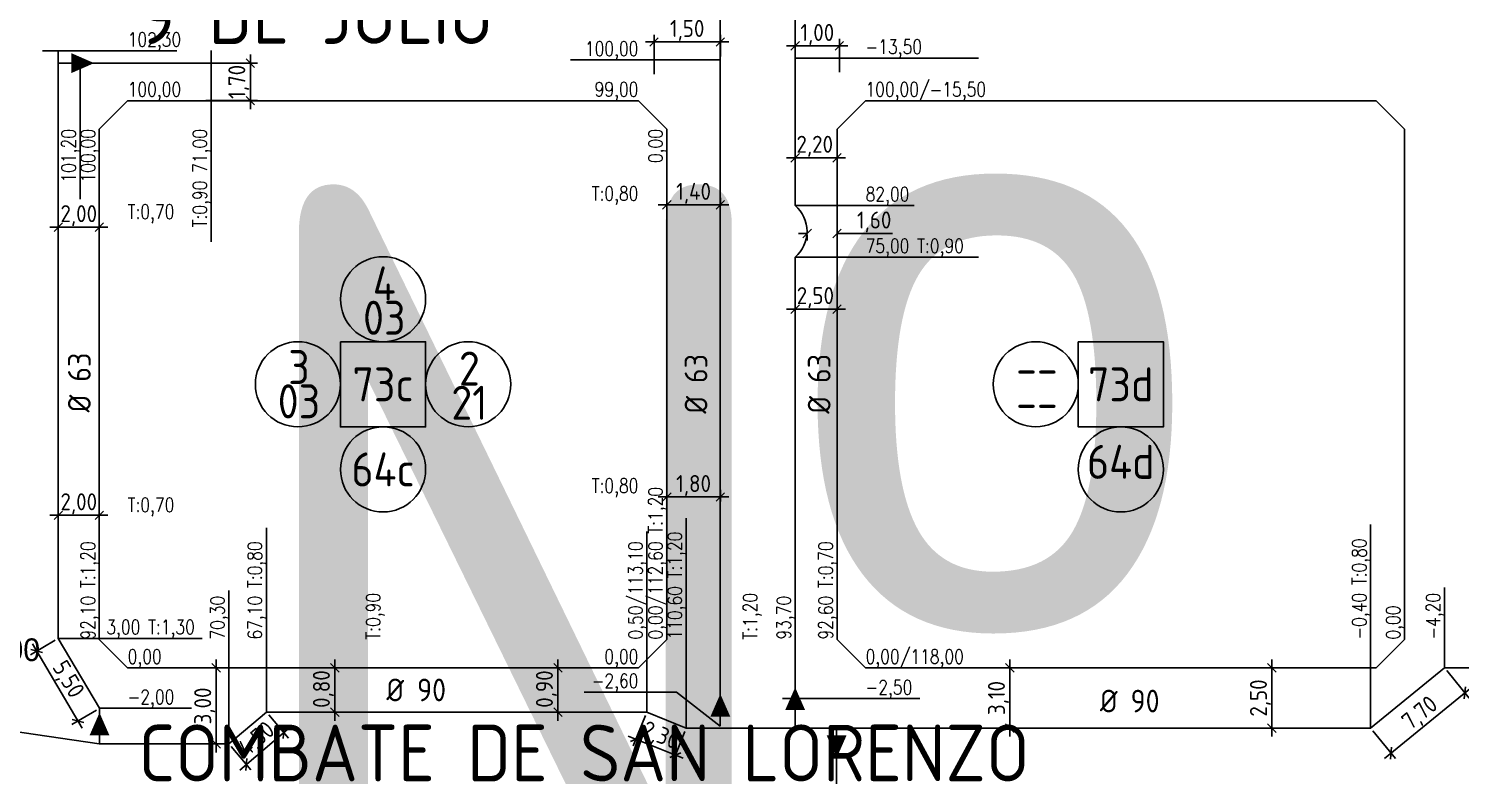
# Model space of a CAD drawing. Extents: x -48 to 13651, y -112 to 3468.
# Drawn here: x 2799.8 to 3052.1, y 1742.1 to 1871.8 of the extents above; entities that cross this region are included whole.
import ezdxf
from ezdxf.enums import TextEntityAlignment as Align

# ---------------------------------------------------------------- set-up
doc = ezdxf.new("R2010")
doc.units = 0
doc.header["$LTSCALE"] = 6
doc.header["$MEASUREMENT"] = 0
doc.linetypes.add('DOT2', pattern=[3.175, 0, -3.175])
doc.layers.get('0').update_dxf_attribs({"linetype": 'CONTINUOUS'})
doc.layers.get('DEFPOINTS').update_dxf_attribs({"linetype": 'CONTINUOUS'})
for name, color, linetype in [('90', 11, 'CONTINUOUS'), ('A50', 40, 'CONTINUOUS'), ('AMPLIACIONES', 2, 'CONTINUOUS'), ('CAS', 7, 'CONTINUOUS'), ('Caño 110mm', 170, 'CONTINUOUS'), ('COTA', 2, 'CONTINUOUS'), ('MANZANAS', 7, 'CONTINUOUS'), ('NUMCASA', 12, 'CONTINUOUS'), ('NUMERO-CROQUIS', 13, 'CONTINUOUS'), ('NUMERO-MANZANA', 4, 'CONTINUOUS'), ('P63', 172, 'CONTINUOUS'), ('PROGRESIVA', 60, 'CONTINUOUS'), ('RADIO', 4, 'DOT2'), ('REDUCCIONES', 13, 'CONTINUOUS'), ('ROTULO', 7, 'CONTINUOUS'), ('TXTDIAMETRO', 7, 'CONTINUOUS')]:
    doc.layers.add(name, color=color, linetype=linetype)
doc.layers.add('ATENCION', color=7, linetype='CONTINUOUS', plot=False)
doc.styles.add('ABADIMTCONDE', font='isocp.shx')
doc.styles.add('GEOSLAB703LTBT', font='isocp.shx', dxfattribs={"width": 0.9, "height": 8})
doc.styles.add('GOTHICE', font='GOTHICE.shx', dxfattribs={"height": 0.6})
doc.styles.add('ROMANS', font='romans.shx', dxfattribs={"width": 0.8, "height": 2.5})
doc.dimstyles.new('COTA02', dxfattribs={"dimtxt": 3, "dimasz": 1.5, "dimexe": 1.25, "dimexo": 0.625, "dimgap": 0.3, "dimtad": 1, "dimtoh": 1, "dimdsep": 46, "dimlunit": 6, "dimtxsty": 'ABADIMTCONDE', "dimblk1": 'OBLIQUE', "dimblk2": 'OBLIQUE', "dimsah": 1, "dimcen": 2.5, "dimdle": 1.5, "dimclrd": 60, "dimclre": 60, "dimclrt": 256, "dimadec": 0, "dimazin": 0, "dimtfac": 1, "dimtix": 1, "dimtofl": 0, "dimtmove": 0, "dimatfit": 0, "dimldrblk": 'OBLIQUE', "dimfxl": 1, "dimtolj": 1, "dimtzin": 0, "dimarcsym": 0})

# ---------------------------------------------------------------- blocks, each defined once
blk = doc.blocks.new('CUPLARED')
at = {"layer": 'REDUCCIONES'}
blk.add_lwpolyline([(4, 0, 0, 3.5, 0), (0, 0, 3.5, 3.5, 0)], format="xyseb", dxfattribs=at)
blk = doc.blocks.new('D63')
at = {"layer": 'TXTDIAMETRO', "color": 7, "ltscale": 0.1, "style": 'ABADIMTCONDE'}
blk.add_text('Ø 63', height=4, dxfattribs=at).set_placement((0, 0), align=Align.MIDDLE)
blk = doc.blocks.new('_OBLIQUE')
at = {"color": 0, "linetype": 'ByBlock'}
blk.add_line((-0.5, -0.5), (0.5, 0.5), dxfattribs=at)
blk = doc.blocks.new('*D269')
at = {"layer": 'COTA', "color": 60, "lineweight": -2, "transparency": 16777216}
for p, q in [((2835.63, 1759.15), (2831.58, 1759.15)), ((2832.83, 1744.24), (2832.83, 1760.65)), ((2833.82, 1745.74), (2831.58, 1745.74))]:
    blk.add_line(p, q, dxfattribs=at)
at = {"layer": 'DEFPOINTS', "color": 0, "transparency": 16777216}
for p in [(2832.83, 1759.15), (2836.25, 1759.15), (2834.44, 1745.74)]:
    blk.add_point(p, dxfattribs=at)
at = {"layer": 'COTA', "color": 60, "lineweight": -2, "transparency": 16777216, "xscale": 1.5, "yscale": 1.5, "zscale": 1.5}
for p, rotation in [((2832.83, 1759.15), 90), ((2832.83, 1745.74), 270)]:
    blk.add_blockref('_OBLIQUE', p, dxfattribs=dict(at, rotation=rotation))
at = {"layer": 'COTA', "transparency": 16777216, "insert": (2830.81, 1752.44), "char_height": 3, "attachment_point": 5, "rotation": 90, "style": 'ABADIMTCONDE'}
blk.add_mtext('\\A1;3,00', dxfattribs=at)
blk = doc.blocks.new('*D270')
at = {"layer": 'COTA', "color": 60, "lineweight": -2, "transparency": 16777216}
for p, q in [((2853.61, 1759.15), (2855, 1759.15)), ((2853.75, 1749.84), (2853.75, 1760.65)), ((2853.61, 1751.34), (2855, 1751.34))]:
    blk.add_line(p, q, dxfattribs=at)
at = {"layer": 'DEFPOINTS', "color": 0, "transparency": 16777216}
for p in [(2852.99, 1759.15), (2853.75, 1759.15), (2852.99, 1751.34)]:
    blk.add_point(p, dxfattribs=at)
at = {"layer": 'COTA', "color": 60, "lineweight": -2, "transparency": 16777216, "xscale": 1.5, "yscale": 1.5, "zscale": 1.5}
for p, rotation in [((2853.75, 1759.15), 90), ((2853.75, 1751.34), 270)]:
    blk.add_blockref('_OBLIQUE', p, dxfattribs=dict(at, rotation=rotation))
at = {"layer": 'COTA', "transparency": 16777216, "insert": (2851.72, 1755.42), "char_height": 3, "attachment_point": 5, "rotation": 90, "style": 'ABADIMTCONDE'}
blk.add_mtext('\\A1;0,80', dxfattribs=at)
blk = doc.blocks.new('*D271')
at = {"layer": 'COTA', "color": 60, "lineweight": -2, "transparency": 16777216}
for p, q in [((2893.05, 1749.84), (2893.05, 1760.65)), ((2893.52, 1759.15), (2894.3, 1759.15)), ((2893.52, 1751.34), (2894.3, 1751.34))]:
    blk.add_line(p, q, dxfattribs=at)
at = {"layer": 'DEFPOINTS', "color": 0, "transparency": 16777216}
for p in [(2892.89, 1759.15), (2893.05, 1759.15), (2892.89, 1751.34)]:
    blk.add_point(p, dxfattribs=at)
at = {"layer": 'COTA', "color": 60, "lineweight": -2, "transparency": 16777216, "xscale": 1.5, "yscale": 1.5, "zscale": 1.5}
for p, rotation in [((2893.05, 1759.15), 90), ((2893.05, 1751.34), 270)]:
    blk.add_blockref('_OBLIQUE', p, dxfattribs=dict(at, rotation=rotation))
at = {"layer": 'COTA', "transparency": 16777216, "insert": (2891.02, 1755.42), "char_height": 3, "attachment_point": 5, "rotation": 90, "style": 'ABADIMTCONDE'}
blk.add_mtext('\\A1;0,90', dxfattribs=at)
blk = doc.blocks.new('*D272')
at = {"layer": 'COTA', "color": 60, "lineweight": -2, "transparency": 16777216}
for p, q in [((2842.08, 1750.88), (2845.56, 1746.79)), ((2836.99, 1741.15), (2845.89, 1748.71)), ((2835.46, 1745.27), (2838.94, 1741.17))]:
    blk.add_line(p, q, dxfattribs=at)
at = {"layer": 'DEFPOINTS', "color": 0, "transparency": 16777216}
for p in [(2841.68, 1751.36), (2844.75, 1747.74), (2835.06, 1745.74)]:
    blk.add_point(p, dxfattribs=at)
at = {"layer": 'COTA', "color": 60, "lineweight": -2, "transparency": 16777216, "xscale": 1.5, "yscale": 1.5, "zscale": 1.5}
for p, rotation in [((2844.75, 1747.74), 40.32006131163774), ((2838.13, 1742.12), 220.3200613116378)]:
    blk.add_blockref('_OBLIQUE', p, dxfattribs=dict(at, rotation=rotation))
at = {"layer": 'COTA', "transparency": 16777216, "insert": (2840.08, 1746.43), "char_height": 3, "attachment_point": 5, "rotation": 40.3201, "style": 'ABADIMTCONDE'}
blk.add_mtext('\\A1;4,50', dxfattribs=at)
blk = doc.blocks.new('*D273')
at = {"layer": 'COTA', "color": 60, "lineweight": -2, "transparency": 16777216}
for p, q in [((2908.48, 1750.76), (2906.32, 1745.41)), ((2905.4, 1747.13), (2915.12, 1743.21)), ((2915.42, 1747.96), (2913.27, 1742.61))]:
    blk.add_line(p, q, dxfattribs=at)
at = {"layer": 'DEFPOINTS', "color": 0, "transparency": 16777216}
for p in [(2908.71, 1751.34), (2915.66, 1748.54), (2913.73, 1743.77)]:
    blk.add_point(p, dxfattribs=at)
at = {"layer": 'COTA', "color": 60, "lineweight": -2, "transparency": 16777216, "xscale": 1.5, "yscale": 1.5, "zscale": 1.5}
for p, rotation in [((2906.79, 1746.57), 158.0553696588947), ((2913.73, 1743.77), 338.0553696588947)]:
    blk.add_blockref('_OBLIQUE', p, dxfattribs=dict(at, rotation=rotation))
at = {"layer": 'COTA', "transparency": 16777216, "insert": (2911.06, 1747.03), "char_height": 3, "attachment_point": 5, "rotation": 338.0554, "style": 'ABADIMTCONDE'}
blk.add_mtext('\\A1;2,30', dxfattribs=at)
blk = doc.blocks.new('*D274')
at = {"layer": 'COTA', "color": 60, "lineweight": -2, "transparency": 16777216}
for p, q in [((3049.65, 1758.68), (3053.64, 1753.8)), ((3038.69, 1743.19), (3054.01, 1755.72)), ((3036.65, 1748.06), (3040.64, 1743.17))]:
    blk.add_line(p, q, dxfattribs=at)
at = {"layer": 'DEFPOINTS', "color": 0, "transparency": 16777216}
for p in [(3049.26, 1759.17), (3052.85, 1754.77), (3036.26, 1748.54)]:
    blk.add_point(p, dxfattribs=at)
at = {"layer": 'COTA', "color": 60, "lineweight": -2, "transparency": 16777216, "xscale": 1.5, "yscale": 1.5, "zscale": 1.5}
for p, rotation in [((3052.85, 1754.77), 39.25689439800999), ((3039.85, 1744.14), 219.25689439801)]:
    blk.add_blockref('_OBLIQUE', p, dxfattribs=dict(at, rotation=rotation))
at = {"layer": 'COTA', "transparency": 16777216, "insert": (3045.07, 1751.02), "char_height": 3, "attachment_point": 5, "rotation": 39.2569, "style": 'ABADIMTCONDE'}
blk.add_mtext('\\A1;7,70', dxfattribs=at)
blk = doc.blocks.new('*D276')
at = {"layer": 'COTA', "color": 60, "lineweight": -2, "transparency": 16777216}
for p, q in [((2971.14, 1759.15), (2973.94, 1759.15)), ((2972.69, 1747.04), (2972.69, 1760.65)), ((2971.14, 1748.54), (2973.94, 1748.54))]:
    blk.add_line(p, q, dxfattribs=at)
at = {"layer": 'DEFPOINTS', "color": 0, "transparency": 16777216}
for p in [(2970.51, 1759.15), (2972.69, 1759.15), (2970.51, 1748.54)]:
    blk.add_point(p, dxfattribs=at)
at = {"layer": 'COTA', "color": 60, "lineweight": -2, "transparency": 16777216, "xscale": 1.5, "yscale": 1.5, "zscale": 1.5}
for p, rotation in [((2972.69, 1759.15), 90), ((2972.69, 1748.54), 270)]:
    blk.add_blockref('_OBLIQUE', p, dxfattribs=dict(at, rotation=rotation))
at = {"layer": 'COTA', "transparency": 16777216, "insert": (2970.67, 1753.84), "char_height": 3, "attachment_point": 5, "rotation": 90, "style": 'ABADIMTCONDE'}
blk.add_mtext('\\A1;3,10', dxfattribs=at)
blk = doc.blocks.new('*D277')
at = {"layer": 'COTA', "color": 60, "lineweight": -2, "transparency": 16777216}
for p, q in [((3017.5, 1759.15), (3020.1, 1759.15)), ((3018.85, 1747.04), (3018.85, 1760.65)), ((3017.5, 1748.54), (3020.1, 1748.54))]:
    blk.add_line(p, q, dxfattribs=at)
at = {"layer": 'DEFPOINTS', "color": 0, "transparency": 16777216}
for p in [(3016.88, 1759.15), (3018.85, 1759.15), (3016.88, 1748.54)]:
    blk.add_point(p, dxfattribs=at)
at = {"layer": 'COTA', "color": 60, "lineweight": -2, "transparency": 16777216, "xscale": 1.5, "yscale": 1.5, "zscale": 1.5}
for p, rotation in [((3018.85, 1759.15), 90), ((3018.85, 1748.54), 270)]:
    blk.add_blockref('_OBLIQUE', p, dxfattribs=dict(at, rotation=rotation))
at = {"layer": 'COTA', "transparency": 16777216, "insert": (3016.83, 1753.84), "char_height": 3, "attachment_point": 5, "rotation": 90, "style": 'ABADIMTCONDE'}
blk.add_mtext('\\A1;2,50', dxfattribs=at)
blk = doc.blocks.new('*D1268')
at = {"layer": 'COTA', "color": 60, "lineweight": -2, "transparency": 16777216}
for p, q in [((2804.47, 1764.04), (2800.13, 1761.48)), ((2809.23, 1748.5), (2800.45, 1763.41)), ((2811.74, 1751.72), (2807.39, 1749.16))]:
    blk.add_line(p, q, dxfattribs=at)
at = {"layer": 'DEFPOINTS', "color": 0, "transparency": 16777216}
for p in [(2805.01, 1764.36), (2801.21, 1762.12), (2812.27, 1752.03)]:
    blk.add_point(p, dxfattribs=at)
at = {"layer": 'COTA', "color": 60, "lineweight": -2, "transparency": 16777216, "xscale": 1.5, "yscale": 1.5, "zscale": 1.5}
for p, rotation in [((2801.21, 1762.12), 120.5031308139445), ((2808.47, 1749.79), 300.5031308139444)]:
    blk.add_blockref('_OBLIQUE', p, dxfattribs=dict(at, rotation=rotation))
at = {"layer": 'COTA', "transparency": 16777216, "insert": (2806.56, 1757.02), "char_height": 3, "attachment_point": 5, "rotation": 300.5031, "style": 'ABADIMTCONDE'}
blk.add_mtext('\\A1;5,50', dxfattribs=at)
blk = doc.blocks.new('*D1269')
at = {"layer": 'COTA', "color": 60, "lineweight": -2, "transparency": 16777216}
for p, q in [((2805.01, 1786.3), (2805.01, 1787.3)), ((2812.23, 1786.3), (2812.23, 1787.3)), ((2803.51, 1786.05), (2813.73, 1786.05))]:
    blk.add_line(p, q, dxfattribs=at)
at = {"layer": 'DEFPOINTS', "color": 0, "transparency": 16777216}
for p in [(2805.01, 1785.68), (2812.23, 1786.05), (2812.23, 1785.68)]:
    blk.add_point(p, dxfattribs=at)
at = {"layer": 'COTA', "color": 60, "lineweight": -2, "transparency": 16777216, "xscale": 1.5, "yscale": 1.5, "zscale": 1.5, "rotation": 180}
blk.add_blockref('_OBLIQUE', (2805.01, 1786.05), dxfattribs=at)
at = {"layer": 'COTA', "color": 60, "lineweight": -2, "transparency": 16777216, "xscale": 1.5, "yscale": 1.5, "zscale": 1.5}
blk.add_blockref('_OBLIQUE', (2812.23, 1786.05), dxfattribs=at)
at = {"layer": 'COTA', "transparency": 16777216, "insert": (2808.62, 1788.08), "char_height": 3, "attachment_point": 5, "style": 'ABADIMTCONDE'}
blk.add_mtext('\\A1;2,00', dxfattribs=at)
blk = doc.blocks.new('*D1270')
at = {"layer": 'COTA', "color": 60, "lineweight": -2, "transparency": 16777216}
for p, q in [((2803.51, 1836.86), (2813.73, 1836.86)), ((2805.01, 1836.54), (2805.01, 1838.11)), ((2812.23, 1836.54), (2812.23, 1838.11))]:
    blk.add_line(p, q, dxfattribs=at)
at = {"layer": 'DEFPOINTS', "color": 0, "transparency": 16777216}
for p in [(2812.23, 1836.86), (2805.01, 1835.92), (2812.23, 1835.92)]:
    blk.add_point(p, dxfattribs=at)
at = {"layer": 'COTA', "color": 60, "lineweight": -2, "transparency": 16777216, "xscale": 1.5, "yscale": 1.5, "zscale": 1.5, "rotation": 180}
blk.add_blockref('_OBLIQUE', (2805.01, 1836.86), dxfattribs=at)
at = {"layer": 'COTA', "color": 60, "lineweight": -2, "transparency": 16777216, "xscale": 1.5, "yscale": 1.5, "zscale": 1.5}
blk.add_blockref('_OBLIQUE', (2812.23, 1836.86), dxfattribs=at)
at = {"layer": 'COTA', "transparency": 16777216, "insert": (2808.62, 1838.88), "char_height": 3, "attachment_point": 5, "style": 'ABADIMTCONDE'}
blk.add_mtext('\\A1;2,00', dxfattribs=at)
blk = doc.blocks.new('*D1271')
at = {"layer": 'COTA', "color": 60, "lineweight": -2, "transparency": 16777216}
for p, q in [((2838.85, 1857.65), (2838.85, 1867.27)), ((2831.01, 1865.77), (2840.1, 1865.77)), ((2831.01, 1859.15), (2840.1, 1859.15))]:
    blk.add_line(p, q, dxfattribs=at)
at = {"layer": 'DEFPOINTS', "color": 0, "transparency": 16777216}
for p in [(2830.39, 1865.77), (2838.85, 1865.77), (2830.39, 1859.15)]:
    blk.add_point(p, dxfattribs=at)
at = {"layer": 'COTA', "color": 60, "lineweight": -2, "transparency": 16777216, "xscale": 1.5, "yscale": 1.5, "zscale": 1.5}
for p, rotation in [((2838.85, 1865.77), 90), ((2838.85, 1859.15), 270)]:
    blk.add_blockref('_OBLIQUE', p, dxfattribs=dict(at, rotation=rotation))
at = {"layer": 'COTA', "transparency": 16777216, "insert": (2836.82, 1862.46), "char_height": 3, "attachment_point": 5, "rotation": 90, "style": 'ABADIMTCONDE'}
blk.add_mtext('\\A1;1,70', dxfattribs=at)
blk = doc.blocks.new('*D1409')
at = {"layer": 'DEFPOINTS', "color": 0, "transparency": 16777216}
for p in [(2921.67, 1789.28), (2912.23, 1787.89), (2921.67, 1787.89)]:
    blk.add_point(p, dxfattribs=at)
at = {"layer": 'PROGRESIVA', "color": 60, "lineweight": -2, "transparency": 16777216}
for p, q in [((2910.73, 1789.28), (2923.17, 1789.28)), ((2912.23, 1788.51), (2912.23, 1790.53)), ((2921.67, 1788.51), (2921.67, 1790.53))]:
    blk.add_line(p, q, dxfattribs=at)
at = {"layer": 'PROGRESIVA', "color": 60, "lineweight": -2, "transparency": 16777216, "xscale": 1.5, "yscale": 1.5, "zscale": 1.5, "rotation": 180}
blk.add_blockref('_OBLIQUE', (2912.23, 1789.28), dxfattribs=at)
at = {"layer": 'PROGRESIVA', "color": 60, "lineweight": -2, "transparency": 16777216, "xscale": 1.5, "yscale": 1.5, "zscale": 1.5}
blk.add_blockref('_OBLIQUE', (2921.67, 1789.28), dxfattribs=at)
at = {"layer": 'PROGRESIVA', "transparency": 16777216, "insert": (2916.95, 1791.3), "char_height": 3, "attachment_point": 5, "style": 'ABADIMTCONDE'}
blk.add_mtext('\\A1;1,80', dxfattribs=at)
blk = doc.blocks.new('*D1410')
at = {"layer": 'DEFPOINTS', "color": 0, "transparency": 16777216}
for p in [(2912.23, 1839.99), (2921.67, 1840.79), (2921.67, 1839.99)]:
    blk.add_point(p, dxfattribs=at)
at = {"layer": 'PROGRESIVA', "color": 60, "lineweight": -2, "transparency": 16777216}
for p, q in [((2912.23, 1840.61), (2912.23, 1842.04)), ((2921.67, 1840.61), (2921.67, 1842.04)), ((2910.73, 1840.79), (2923.17, 1840.79))]:
    blk.add_line(p, q, dxfattribs=at)
at = {"layer": 'PROGRESIVA', "color": 60, "lineweight": -2, "transparency": 16777216, "xscale": 1.5, "yscale": 1.5, "zscale": 1.5, "rotation": 180}
blk.add_blockref('_OBLIQUE', (2912.23, 1840.79), dxfattribs=at)
at = {"layer": 'PROGRESIVA', "color": 60, "lineweight": -2, "transparency": 16777216, "xscale": 1.5, "yscale": 1.5, "zscale": 1.5}
blk.add_blockref('_OBLIQUE', (2921.67, 1840.79), dxfattribs=at)
at = {"layer": 'PROGRESIVA', "transparency": 16777216, "insert": (2916.95, 1842.81), "char_height": 3, "attachment_point": 5, "style": 'ABADIMTCONDE'}
blk.add_mtext('\\A1;1,40', dxfattribs=at)
blk = doc.blocks.new('*D1411')
at = {"layer": 'DEFPOINTS', "color": 0, "transparency": 16777216}
for p in [(2921.67, 1869.5), (2909.98, 1866.32), (2921.67, 1866.32)]:
    blk.add_point(p, dxfattribs=at)
at = {"layer": 'PROGRESIVA', "color": 60, "lineweight": -2, "transparency": 16777216}
for p, q in [((2908.48, 1869.5), (2923.17, 1869.5)), ((2909.98, 1866.95), (2909.98, 1870.75)), ((2921.67, 1866.95), (2921.67, 1870.75))]:
    blk.add_line(p, q, dxfattribs=at)
at = {"layer": 'PROGRESIVA', "color": 60, "lineweight": -2, "transparency": 16777216, "xscale": 1.5, "yscale": 1.5, "zscale": 1.5, "rotation": 180}
blk.add_blockref('_OBLIQUE', (2909.98, 1869.5), dxfattribs=at)
at = {"layer": 'PROGRESIVA', "color": 60, "lineweight": -2, "transparency": 16777216, "xscale": 1.5, "yscale": 1.5, "zscale": 1.5}
blk.add_blockref('_OBLIQUE', (2921.67, 1869.5), dxfattribs=at)
at = {"layer": 'PROGRESIVA', "transparency": 16777216, "insert": (2915.82, 1871.53), "char_height": 3, "attachment_point": 5, "style": 'ABADIMTCONDE'}
blk.add_mtext('\\A1;1,50', dxfattribs=at)
blk = doc.blocks.new('Ø90')
at = {"layer": 'TXTDIAMETRO', "color": 7, "ltscale": 0.1, "style": 'ABADIMTCONDE'}
blk.add_text('Ø 90', height=4, dxfattribs=at).set_placement((0, 0), align=Align.MIDDLE)
blk = doc.blocks.new('*D1729')
at = {"layer": 'DEFPOINTS', "color": 0, "transparency": 16777216}
for p in [(2934.85, 1822.19), (2942.23, 1822.4), (2942.23, 1822.19)]:
    blk.add_point(p, dxfattribs=at)
at = {"layer": 'PROGRESIVA', "color": 60, "lineweight": -2, "transparency": 16777216}
for p, q in [((2933.35, 1822.4), (2943.73, 1822.4)), ((2934.85, 1822.81), (2934.85, 1823.65)), ((2942.23, 1822.81), (2942.23, 1823.65))]:
    blk.add_line(p, q, dxfattribs=at)
at = {"layer": 'PROGRESIVA', "color": 60, "lineweight": -2, "transparency": 16777216, "xscale": 1.5, "yscale": 1.5, "zscale": 1.5, "rotation": 180}
blk.add_blockref('_OBLIQUE', (2934.85, 1822.4), dxfattribs=at)
at = {"layer": 'PROGRESIVA', "color": 60, "lineweight": -2, "transparency": 16777216, "xscale": 1.5, "yscale": 1.5, "zscale": 1.5}
blk.add_blockref('_OBLIQUE', (2942.23, 1822.4), dxfattribs=at)
at = {"layer": 'PROGRESIVA', "transparency": 16777216, "insert": (2938.41, 1824.43), "char_height": 3, "attachment_point": 5, "style": 'ABADIMTCONDE'}
blk.add_mtext('\\A1;2,50', dxfattribs=at)
blk = doc.blocks.new('*D1730')
at = {"layer": 'DEFPOINTS', "color": 0, "transparency": 16777216}
for p in [(2936.95, 1836.11), (2942.23, 1836.11), (2942.23, 1835.73)]:
    blk.add_point(p, dxfattribs=at)
at = {"layer": 'PROGRESIVA', "color": 60, "lineweight": -2, "transparency": 16777216}
for p, q in [((2936.95, 1835.73), (2935.45, 1835.73)), ((2936.95, 1835.48), (2936.95, 1834.48)), ((2942.23, 1835.73), (2951.99, 1835.73)), ((2942.23, 1835.48), (2942.23, 1834.48))]:
    blk.add_line(p, q, dxfattribs=at)
at = {"layer": 'PROGRESIVA', "color": 60, "lineweight": -2, "transparency": 16777216, "xscale": 1.5, "yscale": 1.5, "zscale": 1.5}
blk.add_blockref('_OBLIQUE', (2936.95, 1835.73), dxfattribs=at)
at = {"layer": 'PROGRESIVA', "color": 60, "lineweight": -2, "transparency": 16777216, "xscale": 1.5, "yscale": 1.5, "zscale": 1.5, "rotation": 180}
blk.add_blockref('_OBLIQUE', (2942.23, 1835.73), dxfattribs=at)
at = {"layer": 'PROGRESIVA', "transparency": 16777216, "insert": (2948.77, 1837.76), "char_height": 3, "attachment_point": 5, "style": 'ABADIMTCONDE'}
blk.add_mtext('\\A1;1,60', dxfattribs=at)
blk = doc.blocks.new('*D1732')
at = {"layer": 'DEFPOINTS', "color": 0, "transparency": 16777216}
for p in [(2934.85, 1849.73), (2942.23, 1849.73), (2942.23, 1849.08)]:
    blk.add_point(p, dxfattribs=at)
at = {"layer": 'PROGRESIVA', "color": 60, "lineweight": -2, "transparency": 16777216}
for p, q in [((2933.35, 1849.08), (2943.73, 1849.08)), ((2934.85, 1849.11), (2934.85, 1847.83)), ((2942.23, 1849.11), (2942.23, 1847.83))]:
    blk.add_line(p, q, dxfattribs=at)
at = {"layer": 'PROGRESIVA', "color": 60, "lineweight": -2, "transparency": 16777216, "xscale": 1.5, "yscale": 1.5, "zscale": 1.5, "rotation": 180}
blk.add_blockref('_OBLIQUE', (2934.85, 1849.08), dxfattribs=at)
at = {"layer": 'PROGRESIVA', "color": 60, "lineweight": -2, "transparency": 16777216, "xscale": 1.5, "yscale": 1.5, "zscale": 1.5}
blk.add_blockref('_OBLIQUE', (2942.23, 1849.08), dxfattribs=at)
at = {"layer": 'PROGRESIVA', "transparency": 16777216, "insert": (2938.3, 1851.11), "char_height": 3, "attachment_point": 5, "style": 'ABADIMTCONDE'}
blk.add_mtext('\\A1;2,20', dxfattribs=at)
blk = doc.blocks.new('*D1737')
at = {"layer": 'DEFPOINTS', "color": 0, "transparency": 16777216}
for p in [(2942.64, 1868.8), (2934.85, 1866.66), (2942.64, 1866.66)]:
    blk.add_point(p, dxfattribs=at)
at = {"layer": 'ROTULO', "color": 60, "lineweight": -2, "transparency": 16777216}
for p, q in [((2934.85, 1867.28), (2934.85, 1870.05)), ((2942.64, 1867.28), (2942.64, 1870.05)), ((2933.35, 1868.8), (2944.14, 1868.8))]:
    blk.add_line(p, q, dxfattribs=at)
at = {"layer": 'ROTULO', "color": 60, "lineweight": -2, "transparency": 16777216, "xscale": 1.5, "yscale": 1.5, "zscale": 1.5, "rotation": 180}
blk.add_blockref('_OBLIQUE', (2934.85, 1868.8), dxfattribs=at)
at = {"layer": 'ROTULO', "color": 60, "lineweight": -2, "transparency": 16777216, "xscale": 1.5, "yscale": 1.5, "zscale": 1.5}
blk.add_blockref('_OBLIQUE', (2942.64, 1868.8), dxfattribs=at)
at = {"layer": 'ROTULO', "transparency": 16777216, "insert": (2938.75, 1870.82), "char_height": 3, "attachment_point": 5, "style": 'ABADIMTCONDE'}
blk.add_mtext('\\A1;1,00', dxfattribs=at)

msp = doc.modelspace()

# ---------------------------------------------------------------- linework, layer by layer
at = {"layer": '90', "ltscale": 0.1}
for p, q in [((3036.255, 1748.54), (3049.257, 1759.166)), ((3049.257, 1759.166), (3060.187, 1759.166)), ((2934.852, 1748.54), (2934.852, 1753.732)), ((2835.058, 1745.742), (2841.678, 1751.36)), ((2841.678, 1751.338), (2908.711, 1751.338)), ((2908.711, 1751.338), (2915.656, 1748.54)), ((2782.234, 1750.147), (2812.22, 1745.742)), ((2915.656, 1748.54), (2934.852, 1748.54)), ((2934.852, 1748.54), (3036.255, 1748.54)), ((2812.22, 1745.742), (2835.058, 1745.742))]:
    msp.add_line(p, q, dxfattribs=at)
at = {"layer": 'A50', "ltscale": 0.1}
msp.add_line((2808.838, 1865.767), (2831.952, 1865.767), dxfattribs=at)
at = {"layer": 'CAS', "ltscale": 0.1}
for p, q in [((2802.23, 1867.942), (2807.797, 1867.942)), ((2831.952, 1867.977), (2831.952, 1863.557)), ((2909.984, 1863.82), (2909.984, 1868.82)), ((2942.639, 1864.157), (2942.639, 1869.157)), ((2932.62, 1753.732), (2937.083, 1753.732))]:
    msp.add_line(p, q, dxfattribs=at)
at = {"layer": 'Caño 110mm', "ltscale": 0.1}
for p, q in [((2921.665, 1866.32), (2921.665, 1882.106)), ((2805.013, 1764.36), (2805.013, 1867.942)), ((2808.838, 1865.767), (2805.013, 1865.767)), ((2921.665, 1866.32), (2909.984, 1866.32)), ((2921.665, 1748.898), (2921.665, 1866.32)), ((2812.274, 1752.035), (2805.013, 1764.36)), ((2812.274, 1745.751), (2812.274, 1752.035)), ((2942.156, 1748.465), (2942.156, 1729.219))]:
    msp.add_line(p, q, dxfattribs=at)
at = {"layer": 'MANZANAS'}
for p, q in [((2817.234, 1859.145), (2812.234, 1854.145)), ((2907.234, 1859.145), (2817.234, 1859.145)), ((2912.234, 1854.145), (2907.234, 1859.145)), ((2942.234, 1854.145), (2947.234, 1859.145)), ((3037.234, 1859.145), (2947.234, 1859.145)), ((3037.234, 1859.145), (3042.234, 1854.145)), ((2812.234, 1854.145), (2812.234, 1764.145)), ((2912.234, 1764.145), (2912.234, 1854.145)), ((2942.234, 1854.145), (2942.234, 1764.145)), ((3042.234, 1764.145), (3042.234, 1854.145)), ((2812.234, 1764.145), (2817.234, 1759.145)), ((2907.234, 1759.145), (2912.234, 1764.145)), ((2942.234, 1764.145), (2947.234, 1759.145)), ((3042.234, 1764.145), (3037.234, 1759.145)), ((2817.234, 1759.145), (2907.234, 1759.145)), ((2947.234, 1759.145), (3037.234, 1759.145))]:
    msp.add_line(p, q, dxfattribs=at)
at = {"layer": 'NUMERO-CROQUIS'}
for centre in [(2862.234, 1824.145), (2847.234, 1809.145), (2877.234, 1809.145), (2977.234, 1809.145), (2862.234, 1794.145), (2992.234, 1794.145)]:
    msp.add_circle(centre, 7.5, dxfattribs=at)
at = {"layer": 'NUMERO-MANZANA'}
for points in [[(2854.734, 1816.645), (2869.734, 1816.645), (2869.734, 1801.645), (2854.734, 1801.645)], [(2984.734, 1816.645), (2999.734, 1816.645), (2999.734, 1801.645), (2984.734, 1801.645)]]:
    msp.add_lwpolyline(points, close=True, dxfattribs=at)
at = {"layer": 'P63'}
for p, q in [((2934.852, 1866.657), (2934.852, 1881.12)), ((2934.852, 1840.665), (2934.852, 1866.657)), ((2934.852, 1866.657), (2942.639, 1866.657)), ((2934.852, 1753.732), (2934.852, 1831.549))]:
    msp.add_line(p, q, dxfattribs=at)
msp.add_arc((2930.944, 1836.107), 6.003, 310.60818, 49.39182, dxfattribs=at)
at = {"layer": 'PROGRESIVA'}
for p, q in [((2805.013, 1867.942), (2825.877, 1867.942)), ((2808.838, 1865.767), (2808.838, 1841.763)), ((2831.952, 1865.767), (2831.952, 1834.247)), ((2909.984, 1866.32), (2895.259, 1866.32)), ((2942.639, 1866.657), (2967.13, 1866.657)), ((2934.852, 1840.665), (2955.792, 1840.665)), ((2934.852, 1831.549), (2967.13, 1831.549)), ((2841.678, 1751.36), (2841.678, 1783.849)), ((2915.656, 1748.54), (2915.656, 1785.57)), ((3036.255, 1748.54), (3036.255, 1784.408)), ((2908.711, 1751.338), (2908.711, 1783.201)), ((2835.058, 1745.742), (2835.058, 1772.793)), ((3049.257, 1759.166), (3049.257, 1773.352)), ((2805.013, 1764.36), (2830.389, 1764.36)), ((2913.964, 1754.873), (2897.647, 1754.873)), ((2921.665, 1748.898), (2913.964, 1754.873)), ((2934.852, 1753.732), (2956.835, 1753.732)), ((2812.274, 1752.035), (2828.509, 1752.035))]:
    msp.add_line(p, q, dxfattribs=at)

# ---------------------------------------------------------------- block references
at = {"layer": 'AMPLIACIONES', "ltscale": 0.1}
msp.add_blockref('CUPLARED', (2807.328, 1865.767), dxfattribs=at)
at = {"layer": 'AMPLIACIONES', "ltscale": 0.1, "rotation": 90}
for p in [(2808.716, 1809.462), (2917.379, 1809.233), (2939.079, 1809.233)]:
    msp.add_blockref('D63', p, dxfattribs=at)
at = {"layer": 'COTA'}
for p in [(2868.082, 1755.268), (2993.81, 1753.31)]:
    msp.add_blockref('Ø90', p, dxfattribs=at)
at = {"layer": 'REDUCCIONES'}
for p, rotation in [((2921.665, 1750.56), 90), ((2934.852, 1751.724), 90), ((2812.274, 1747.255), 90), ((2942.156, 1747.255), 270)]:
    msp.add_blockref('CUPLARED', p, dxfattribs=dict(at, rotation=rotation))

# ---------------------------------------------------------------- texts
at = {"layer": 'ATENCION', "style": 'GEOSLAB703LTBT'}
for s, p in [('9 DE JULIO', (2819.141, 1874.145)), ('COMBATE DE SAN LORENZO', (2819.141, 1744.145))]:
    msp.add_text(s, height=10, dxfattribs=at).set_placement(p, align=Align.MIDDLE_LEFT)
at = {"layer": 'NUMCASA', "color": 12, "linetype": 'Continuous', "style": 'GOTHICE'}
msp.add_text('300', height=4, dxfattribs=at).set_placement((2797.35, 1759.151), align=Align.BOTTOM_CENTER)
at = {"layer": 'NUMERO-CROQUIS', "style": 'GEOSLAB703LTBT'}
for s, p in [('4', (2862.449, 1826.927)), ('03', (2862.449, 1820.885)), ('3', (2847.419, 1812.191)), ('2', (2877.449, 1811.927)), ('--', (2977.449, 1811.927)), ('03', (2847.419, 1806.149)), ('21', (2877.449, 1805.885)), ('--', (2977.449, 1805.885)), ('64c', (2862.234, 1794.145)), ('64d', (2992.234, 1795.485))]:
    msp.add_text(s, height=6, dxfattribs=at).set_placement(p, align=Align.MIDDLE)
at = {"layer": 'NUMERO-MANZANA', "style": 'GEOSLAB703LTBT'}
for s, p in [('73c', (2862.234, 1809.145)), ('73d', (2992.234, 1809.145))]:
    msp.add_text(s, height=6, dxfattribs=at).set_placement(p, align=Align.MIDDLE)
at = {"layer": 'PROGRESIVA', "style": 'ROMANS', "width": 0.8}
for s, p in [('102,30', (2817.234, 1867.942)), ('-13,50', (2947.263, 1866.657)), ('100,00', (2817.234, 1859.145)), ('100,00/-15,50', (2947.234, 1859.145)), ('82,00', (2947.263, 1840.665)), ('T:0,70', (2817.234, 1837.573)), ('75,00 T:0,90', (2947.263, 1831.549)), ('T:0,70', (2817.234, 1785.902)), ('3,00 T:1,30', (2813.468, 1764.36)), ('0,00', (2817.234, 1759.145)), ('0,00/118,00', (2947.263, 1759.145)), ('-2,50', (2947.263, 1753.732)), ('-2,00', (2817.234, 1752.035))]:
    msp.add_text(s, height=2.5, dxfattribs=at).set_placement(p, align=Align.BOTTOM_LEFT)
for s, p in [('100,00', (2907.234, 1866.32)), ('99,00', (2907.234, 1859.145)), ('T:0,80', (2907.234, 1840.785)), ('T:0,80', (2907.234, 1789.278)), ('0,00', (2907.234, 1759.145)), ('-2,60', (2907.234, 1754.873))]:
    msp.add_text(s, height=2.5, dxfattribs=at).set_placement(p, align=Align.BOTTOM_RIGHT)
for s, p in [('101,20', (2808.838, 1854.145)), ('100,00', (2812.234, 1854.145)), ('T:0,90 71,00', (2831.952, 1854.145)), ('0,00', (2912.234, 1854.145))]:
    msp.add_text(s, height=2.5, rotation=90, dxfattribs=at).set_placement(p, align=Align.BOTTOM_RIGHT)
for s, p in [('0,00/112,60 T:1,20', (2912.234, 1764.145)), ('92,10 T:1,20', (2812.234, 1764.145)), ('67,10 T:0,80', (2841.63, 1764.145)), ('0,50/113,10', (2908.711, 1764.145)), ('110,60 T:1,20', (2915.656, 1764.145)), ('92,60 T:0,70', (2942.234, 1764.145)), ('-0,40 T:0,80', (3036.255, 1764.145)), ('70,30', (2835.058, 1764.145)), ('T:0,90', (2862.491, 1764.145)), ('T:1,20', (2928.924, 1764.145)), ('93,70', (2934.852, 1764.145)), ('-4,20', (3049.257, 1764.145)), ('0,00', (3042.234, 1764.145))]:
    msp.add_text(s, height=2.5, rotation=90, dxfattribs=at).set_placement(p, align=Align.BOTTOM_LEFT)
at = {"layer": 'RADIO', "color": 4, "ltscale": 0.5, "style": 'GEOSLAB703LTBT', "width": 0.9}
msp.add_text('Radio Nº 2', height=146.295, dxfattribs=at).set_placement((2367.998, 1697.615))

# ---------------------------------------------------------------- dimensions: what is measured, and where the dimension line sits
at = {"layer": 'COTA', "color": 12}
dim = msp.add_linear_dim(base=(2838.849, 1865.767), p1=(2830.389, 1859.145), p2=(2830.389, 1865.767), angle=90, text='1,70', dimstyle='COTA02', dxfattribs=at)
dim.commit()
dim.dimension.update_dxf_attribs({"geometry": '*D1271', "text_midpoint": (2836.824, 1862.456)})
for base, p1, p2, picture, middle in [((2812.234, 1836.859), (2805.013, 1835.919), (2812.234, 1835.919), '*D1270', (2808.623, 1838.884)), ((2812.234, 1786.053), (2805.013, 1785.677), (2812.234, 1785.677), '*D1269', (2808.623, 1788.078))]:
    dim = msp.add_linear_dim(base=base, p1=p1, p2=p2, text='2,00', dimstyle='COTA02', dxfattribs=at)
    dim.commit()
    dim.dimension.update_dxf_attribs({"geometry": picture, "text_midpoint": middle})
dim = msp.add_linear_dim(base=(2801.209, 1762.119), p1=(2812.274, 1752.035), p2=(2805.013, 1764.36), angle=120.50313, text='5,50', dimstyle='COTA02', dxfattribs=at)
dim.commit()
dim.dimension.update_dxf_attribs({"geometry": '*D1268', "text_midpoint": (2804.82, 1755.99), "dimtype": 161})
at = {"layer": 'COTA'}
for base, p1, p2, text, picture, middle in [((2832.833, 1759.145), (2834.443, 1745.742), (2836.25, 1759.145), '3,00', '*D269', (2830.808, 1752.444)), ((2972.694, 1759.145), (2970.51, 1748.54), (2970.51, 1759.145), '3,10', '*D276', (2970.669, 1753.843)), ((3018.851, 1759.145), (3016.876, 1748.54), (3016.876, 1759.145), '2,50', '*D277', (3016.826, 1753.843))]:
    dim = msp.add_linear_dim(base=base, p1=p1, p2=p2, angle=90, text=text, dimstyle='COTA02', dxfattribs=at)
    dim.commit()
    dim.dimension.update_dxf_attribs({"geometry": picture, "text_midpoint": middle})
for base, p1, p2, angle, text, picture, middle, dimtype in [((2853.746, 1759.145), (2852.987, 1751.338), (2852.987, 1759.145), 90, '0,80', '*D270', (2853.746, 1755.419), 160), ((2893.046, 1759.145), (2892.895, 1751.338), (2892.895, 1759.145), 90, '0,90', '*D271', (2893.046, 1755.419), 160), ((2844.751, 1747.739), (2835.058, 1745.742), (2841.678, 1751.36), 40.32006, '4,50', '*D272', (2841.392, 1744.889), 161), ((2913.733, 1743.769), (2908.711, 1751.338), (2915.656, 1748.54), 338.05537, '2,30', '*D273', (2910.299, 1745.152), 161)]:
    dim = msp.add_linear_dim(base=base, p1=p1, p2=p2, angle=angle, text=text, dimstyle='COTA02', dxfattribs=at)
    dim.commit()
    dim.dimension.update_dxf_attribs({"geometry": picture, "text_midpoint": middle, "dimtype": dimtype})
dim = msp.add_aligned_dim(p1=(3036.255, 1748.54), p2=(3049.257, 1759.166), distance=-5.679, text='7,70', dimstyle='COTA02', dxfattribs=at)
dim.commit()
dim.dimension.update_dxf_attribs({"geometry": '*D274', "text_midpoint": (3045.069, 1751.024)})
at = {"layer": 'PROGRESIVA'}
for base, p1, p2, text, picture, middle in [((2921.665, 1869.502), (2909.984, 1866.32), (2921.665, 1866.32), '1,50', '*D1411', (2915.825, 1871.527)), ((2921.665, 1840.785), (2912.234, 1839.99), (2921.665, 1839.99), '1,40', '*D1410', (2916.949, 1842.81)), ((2921.665, 1789.278), (2912.234, 1787.886), (2921.665, 1787.886), '1,80', '*D1409', (2916.949, 1791.303))]:
    dim = msp.add_linear_dim(base=base, p1=p1, p2=p2, text=text, dimstyle='COTA02', dxfattribs=at)
    dim.commit()
    dim.dimension.update_dxf_attribs({"geometry": picture, "text_midpoint": middle})
for base, p1, p2, text, picture, middle in [((2942.234, 1849.082), (2934.852, 1849.732), (2942.234, 1849.732), '2,20', '*D1732', (2938.301, 1849.082)), ((2942.234, 1835.731), (2936.947, 1836.107), (2942.234, 1836.107), '1,60', '*D1730', (2948.766, 1835.731)), ((2942.234, 1822.404), (2934.852, 1822.188), (2942.234, 1822.188), '2,50', '*D1729', (2938.407, 1822.404))]:
    dim = msp.add_linear_dim(base=base, p1=p1, p2=p2, text=text, dimstyle='COTA02', dxfattribs=at)
    dim.commit()
    dim.dimension.update_dxf_attribs({"geometry": picture, "text_midpoint": middle, "dimtype": 160})
at = {"layer": 'ROTULO'}
dim = msp.add_linear_dim(base=(2942.639, 1868.799), p1=(2934.852, 1866.657), p2=(2942.639, 1866.657), text='1,00', dimstyle='COTA02', dxfattribs=at)
dim.commit()
dim.dimension.update_dxf_attribs({"geometry": '*D1737', "text_midpoint": (2938.752, 1868.799), "dimtype": 160})

doc.saveas('drawing.dxf')
